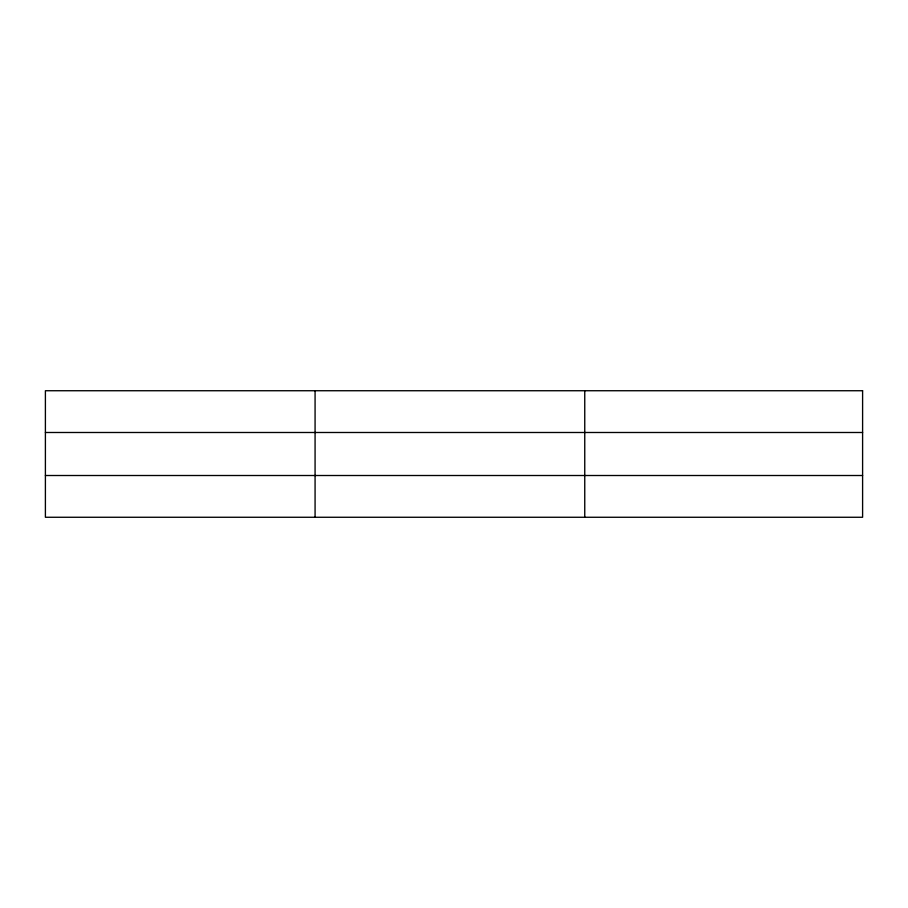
<?xml version="1.0" encoding="UTF-8"?>
<svg xmlns="http://www.w3.org/2000/svg" width="908" height="908" viewBox="0 0 908 908"><rect width="100%" height="100%" fill="white"/><g stroke="black" fill="none" stroke-linecap="round" stroke-linejoin="round"><path stroke-width="1.36" d="M315.076 390.735L315.076 517.265M584.752 390.735L584.752 517.265M45.4 432.492L862.6 432.492M45.4 475.508L862.6 475.508M862.6 390.735L862.6 517.265L45.4 517.265L45.4 390.735L862.6 390.735"/></g></svg>
